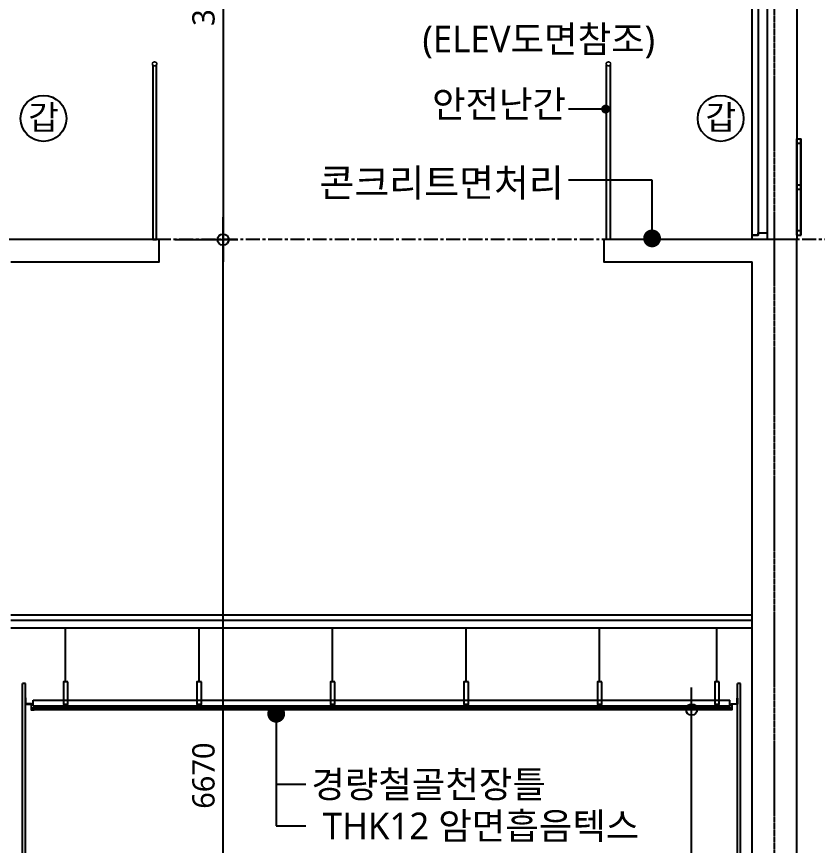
# Model space of a CAD drawing. Header units: millimetres. Extents: x -65167 to 413267, y -17142 to 66587.
# Drawn here: x 352592 to 357991, y 31896 to 37486 of the extents above; entities that cross this region are included whole.
import ezdxf
from ezdxf.enums import TextEntityAlignment as Align

# ---------------------------------------------------------------- set-up
doc = ezdxf.new("R2010")
doc.units = ezdxf.units.MM
doc.header["$LTSCALE"] = 75
doc.header["$MEASUREMENT"] = 0
doc.header["$PDSIZE"] = -10
doc.linetypes.add('CENTER', pattern=[2, 1.25, -0.25, 0.25, -0.25])
doc.linetypes.add('HID', pattern=[2.5, 1.5, -1])
doc.layers.get('0').update_dxf_attribs({"linetype": 'CONTINUOUS'})
doc.layers.get('Defpoints').update_dxf_attribs({"color": 171, "linetype": 'CONTINUOUS'})
for name, color, linetype in [('A-DOOR', 4, 'CONTINUOUS'), ('A-ETC', 8, 'CONTINUOUS'), ('A-SYM', 7, 'CONTINUOUS'), ('CEN(ST)', 1, 'CENTER'), ('CG-BEAM', 3, 'CONTINUOUS'), ('CON', 2, 'CONTINUOUS'), ('FIN(THK20 화강석)', 5, 'CONTINUOUS'), ('FIN-2', 9, 'CONTINUOUS'), ('NDIM', 7, 'CONTINUOUS'), ('SASAC 도면명', 2, 'CONTINUOUS'), ('TEXT(MIN)', 7, 'CONTINUOUS'), ('TEXT(NOTE小)', 1, 'CONTINUOUS'), ('TEXT(노트)', 7, 'CONTINUOUS'), ('하지철물', 5, 'CONTINUOUS')]:
    doc.layers.add(name, color=color, linetype=linetype)
doc.styles.add('CGS', font='cgse', dxfattribs={"bigfont": 'cgs'})
doc.styles.add('나눔바른고딕', font='NanumBarunGothic.ttf')
doc.dimstyles.new('NDIM 1200', dxfattribs={"dimscale": 75, "dimtxt": 3, "dimasz": 1, "dimexe": 2, "dimexo": 2, "dimgap": 1, "dimtad": 1, "dimdec": 0, "dimdsep": 46, "dimtxsty": 'CGS', "dimblk": 'DOT0', "dimcen": 1, "dimdle": 8, "dimclrd": 256, "dimclre": 256, "dimclrt": 256, "dimadec": 0, "dimazin": 0, "dimtfac": 1, "dimtdec": 0, "dimtix": 1, "dimtmove": 2, "dimatfit": 3, "dimldrblk": 'DOT0', "dimfxl": 1, "dimtolj": 1, "dimtzin": 0, "dimlwd": -1, "dimlwe": -1, "dimarcsym": 0})

# ---------------------------------------------------------------- blocks, each defined once
blk = doc.blocks.new('ELEV비상도어1')
at = {"color": 252, "linetype": 'Continuous'}
for p, q in [((162555.6, 62412), (162555.6, 63062)), ((162585.6, 63062), (162555.6, 63062)), ((162558.6, 62412), (162558.6, 63062)), ((162582.6, 62412), (162582.6, 63062)), ((162585.6, 62412), (162585.6, 63062)), ((162585.6, 63032), (162555.6, 63032)), ((162585.6, 62752), (162555.6, 62752)), ((162585.6, 62722), (162555.6, 62722)), ((162585.6, 62442), (162555.6, 62442)), ((162585.6, 62412), (162555.6, 62412))]:
    blk.add_line(p, q, dxfattribs=at)
at = {"layer": 'A-DOOR', "color": 8, "linetype": 'Continuous'}
for p, q in [((162585.6, 64182), (162585.6, 62382)), ((162785.6, 64137), (162785.6, 62412))]:
    blk.add_line(p, q, dxfattribs=at)
at = {"layer": 'A-DOOR', "linetype": 'Continuous'}
for points in [[(162855.6, 64182), (162885.6, 64182), (162885.6, 64152), (162845.6, 64152), (162845.6, 64137), (162785.6, 64137), (162785.6, 64152), (162785.6, 64182), (162805.6, 64182)], [(162855.6, 62382), (162885.6, 62382), (162885.6, 62412), (162845.6, 62412), (162845.6, 62427), (162785.6, 62427), (162785.6, 62412), (162785.6, 62382), (162805.6, 62382)]]:
    blk.add_lwpolyline(points, dxfattribs=at)
blk.add_lwpolyline([(162885.6, 64152), (162845.6, 64152), (162845.6, 62412), (162885.6, 62412)], close=True, dxfattribs=at)
blk = doc.blocks.new('DOT0')
blk.add_line((-3, 0), (3, 0))
at = {"color": 6}
blk.add_circle((0, 0), 0.75, dxfattribs=at)
blk = doc.blocks.new('*D1441')
at = {"layer": 'Defpoints', "color": 0, "ltscale": 0.4, "transparency": 16777216}
for p in [(356717.7, 32811.7), (357142.7, 32811.7), (356717.7, 29311.7)]:
    blk.add_point(p, dxfattribs=at)
at = {"layer": 'NDIM', "ltscale": 0.4, "transparency": 16777216}
for p, q in [((356817.7, 32811.7), (357242.7, 32811.7)), ((357142.7, 29361.7), (357142.7, 32761.7)), ((356817.7, 29311.7), (357242.7, 29311.7))]:
    blk.add_line(p, q, dxfattribs=at)
at = {"layer": 'NDIM', "ltscale": 0.4, "transparency": 16777216, "xscale": 50, "yscale": 50, "zscale": 50}
for p, rotation in [((357142.7, 32811.7), 90), ((357142.7, 29311.7), 270)]:
    blk.add_blockref('DOT0', p, dxfattribs=dict(at, rotation=rotation))
at = {"layer": 'NDIM', "ltscale": 0.4, "transparency": 16777216, "insert": (357011.1, 31061.7), "char_height": 150, "attachment_point": 5, "rotation": 90, "style": '나눔바른고딕'}
blk.add_mtext('\\A1;CH:3500', dxfattribs=at)
blk = doc.blocks.new('*D1443')
at = {"layer": 'Defpoints', "color": 0, "ltscale": 0.4, "transparency": 16777216}
for p in [(353559.5, 35981.7), (353984.5, 35981.7), (353559.5, 29311.7)]:
    blk.add_point(p, dxfattribs=at)
at = {"layer": 'NDIM', "ltscale": 0.4, "transparency": 16777216}
for p, q in [((353659.5, 35981.7), (354084.5, 35981.7)), ((353984.5, 29361.7), (353984.5, 35931.7)), ((353659.5, 29311.7), (354084.5, 29311.7))]:
    blk.add_line(p, q, dxfattribs=at)
at = {"layer": 'NDIM', "ltscale": 0.4, "transparency": 16777216, "xscale": 50, "yscale": 50, "zscale": 50}
for p, rotation in [((353984.5, 35981.7), 90), ((353984.5, 29311.7), 270)]:
    blk.add_blockref('DOT0', p, dxfattribs=dict(at, rotation=rotation))
at = {"layer": 'NDIM', "ltscale": 0.4, "transparency": 16777216, "insert": (353852.9, 32366.3), "char_height": 150, "attachment_point": 5, "rotation": 90, "style": '나눔바른고딕'}
blk.add_mtext('\\A1;6670', dxfattribs=at)
blk = doc.blocks.new('*D1445')
at = {"layer": 'Defpoints', "color": 0, "ltscale": 0.4, "transparency": 16777216}
for p in [(353559.5, 39311.7), (353559.5, 35981.7), (353984.5, 35981.7)]:
    blk.add_point(p, dxfattribs=at)
at = {"layer": 'NDIM', "ltscale": 0.4, "transparency": 16777216}
for p, q in [((353659.5, 39311.7), (354084.5, 39311.7)), ((353984.5, 39261.7), (353984.5, 36031.7)), ((353659.5, 35981.7), (354084.5, 35981.7))]:
    blk.add_line(p, q, dxfattribs=at)
at = {"layer": 'NDIM', "ltscale": 0.4, "transparency": 16777216, "xscale": 50, "yscale": 50, "zscale": 50}
for p, rotation in [((353984.5, 39311.7), 90), ((353984.5, 35981.7), 270)]:
    blk.add_blockref('DOT0', p, dxfattribs=dict(at, rotation=rotation))
at = {"layer": 'NDIM', "ltscale": 0.4, "transparency": 16777216, "insert": (353852.9, 37646.7), "char_height": 150, "attachment_point": 5, "rotation": 90, "style": '나눔바른고딕'}
blk.add_mtext('\\A1;3330', dxfattribs=at)
blk = doc.blocks.new('갑종방화문표기')
at = {"layer": 'TEXT(NOTE小)'}
blk.add_circle((0, 0), 150, dxfattribs=at)
at = {"layer": 'TEXT(NOTE小)', "style": '나눔바른고딕'}
blk.add_text('갑', height=160.1, dxfattribs=at).set_placement((0.8, 7), align=Align.MIDDLE_CENTER)

msp = doc.modelspace()

# ---------------------------------------------------------------- linework, layer by layer
at = {"layer": 'A-ETC'}
for p, q in [((357552.3, 33411.7), (352552.3, 33411.7)), ((357552.3, 33361.7), (352552.3, 33361.7))]:
    msp.add_line(p, q, dxfattribs=at)
at = {"layer": 'A-SYM'}
msp.add_lwpolyline([(356563.2, 36861.6), (356312, 36861.6)], dxfattribs=at)
at = {"layer": 'A-SYM', "const_width": 30}
msp.add_lwpolyline([(356563.2, 36876.6, 1), (356563.2, 36846.6, 1)], format="xyb", close=True, dxfattribs=at)
at = {"layer": 'CEN(ST)', "ltscale": 0.1}
msp.add_line((357702.3, 13405.9), (357702.3, 52264.1), dxfattribs=at)
at = {"layer": 'CEN(ST)'}
msp.add_line((358432.3, 35981.7), (351604.7, 35981.7), dxfattribs=at)
at = {"layer": 'CG-BEAM', "color": 252}
msp.add_line((352552.3, 33451.7, 0), (357552.3, 33451.7), dxfattribs=at)
at = {"layer": 'CG-BEAM', "color": 252, "elevation": 0}
for points in [[(353509.8, 37158.4), (353509.8, 35981.7), (353534.8, 35981.7), (353534.8, 37158.4)], [(356594.8, 37158.4), (356594.8, 35981.7), (356569.8, 35981.7), (356569.8, 37158.4)]]:
    msp.add_lwpolyline(points, dxfattribs=at)
at = {"layer": 'CON', "ltscale": 0.1}
for p, q in [((357852.3, 31471.7), (357852.3, 35981.7)), ((357552.3, 31471.7), (357552.3, 35831.7))]:
    msp.add_line(p, q, dxfattribs=at)
at = {"layer": 'FIN(THK20 화강석)', "ltscale": 10000}
for p, q in [((352632.3, 31461.7), (352632.3, 32986.7)), ((352652.3, 32986.7), (352632.3, 32986.7)), ((352652.3, 31461.7), (352652.3, 32986.7)), ((357452.3, 31461.7), (357452.3, 32986.7)), ((357472.3, 32986.7), (357452.3, 32986.7)), ((357472.3, 31461.7), (357472.3, 32986.7))]:
    msp.add_line(p, q, dxfattribs=at)
at = {"layer": 'FIN-2'}
for p, q in [((352922.9, 32998.7), (352922.9, 33361.7)), ((353822.9, 32998.7), (353822.9, 33361.7)), ((354722.9, 32998.7), (354722.9, 33361.7)), ((355622.9, 32998.7), (355622.9, 33361.7)), ((356522.9, 32998.7), (356522.9, 33361.7)), ((357313.4, 32998.7), (357313.4, 33361.7)), ((352704.3, 32837.7), (352704.3, 32875.7)), ((352704.3, 32875.7), (357400.3, 32875.7)), ((357400.3, 32837.7), (357400.3, 32875.7)), ((352692.3, 32823.7), (357412.3, 32823.7)), ((352704.3, 32837.7), (357400.3, 32837.7)), ((352692.3, 32811.7), (357394.3, 32811.7))]:
    msp.add_line(p, q, dxfattribs=at)
for points in [[(352937.9, 32998.7), (352907.9, 32998.7), (352907.9, 32848.7), (352937.9, 32848.7)], [(353837.9, 32998.7), (353807.9, 32998.7), (353807.9, 32848.7), (353837.9, 32848.7)], [(354737.9, 32998.7), (354707.9, 32998.7), (354707.9, 32848.7), (354737.9, 32848.7)], [(355637.9, 32998.7), (355607.9, 32998.7), (355607.9, 32848.7), (355637.9, 32848.7)], [(356537.9, 32998.7), (356507.9, 32998.7), (356507.9, 32848.7), (356537.9, 32848.7)], [(357328.4, 32998.7), (357298.4, 32998.7), (357298.4, 32848.7), (357328.4, 32848.7)]]:
    msp.add_lwpolyline(points, close=True, dxfattribs=at)
for points in [[(352710.3, 32809.7), (352710.3, 32811.7), (352692.3, 32811.7), (352692.3, 32849.7), (352654.3, 32849.7), (352654.3, 32889.7), (352652.3, 32889.7), (352652.3, 32847.7), (352690.3, 32847.7), (352690.3, 32809.7), (352710.3, 32809.7)], [(357394.3, 32809.7), (357394.3, 32811.7), (357412.3, 32811.7), (357412.3, 32849.7), (357450.3, 32849.7), (357450.3, 32889.7), (357452.3, 32889.7), (357452.3, 32847.7), (357414.3, 32847.7), (357414.3, 32809.7), (357394.3, 32809.7)]]:
    msp.add_lwpolyline(points, dxfattribs=at)
at = {"layer": 'SASAC 도면명', "ltscale": 10000}
for points in [[(352552.3, 35831.7), (353552.3, 35831.7), (353552.3, 35981.7), (352252.3, 35981.7)], [(357852.3, 35981.7), (356552.3, 35981.7), (356552.3, 35831.7), (357552.3, 35831.7)]]:
    msp.add_lwpolyline(points, dxfattribs=at)
at = {"layer": 'TEXT(MIN)', "ltscale": 10000}
msp.add_line((354542.4, 32307.3), (354342.4, 32307.3), dxfattribs=at)
at = {"layer": '하지철물', "color": 3, "linetype": 'HID', "lineweight": 20}
for centre, radius in [((353522.3, 37166.7), 15), ((353522.3, 37166.7), 13), ((356582.3, 37166.7), 15), ((356582.3, 37166.7), 13)]:
    msp.add_circle(centre, radius, dxfattribs=at)

# ---------------------------------------------------------------- block references
at = {"xscale": -1}
msp.add_blockref('ELEV비상도어1', (520437.9, -26400.2), dxfattribs=at)
at = {"xscale": 1.030731055544951, "yscale": 1.030731055544951, "zscale": 1.030731055544951}
for p in [(352773.6, 36798.6), (357338.9, 36798.6)]:
    msp.add_blockref('갑종방화문표기', p, dxfattribs=at)

# ---------------------------------------------------------------- texts
at = {"layer": 'TEXT(MIN)', "style": '나눔바른고딕'}
for s, p in [('(ELEV도면참조)', (355328.2, 37333.5)), ('안전난간', (355393.1, 36895.5))]:
    msp.add_text(s, height=180, dxfattribs=at).set_placement(p, align=Align.MIDDLE_LEFT)
for s, p in [('경량철골천장틀', (356160.1, 32307.3)), ('THK12 암면흡음텍스', (356790.3, 32027.3))]:
    msp.add_text(s, height=180, dxfattribs=at).set_placement(p, align=Align.MIDDLE_RIGHT)
at = {"layer": 'TEXT(노트)', "style": '나눔바른고딕'}
msp.add_text('콘크리트면처리', height=187.5, dxfattribs=at).set_placement((354634.2, 36365.6), align=Align.MIDDLE_LEFT)

# ---------------------------------------------------------------- dimensions: what is measured, and where the dimension line sits
at = {"layer": 'NDIM', "ltscale": 0.4}
dim = msp.add_linear_dim(base=(353984.5, 35981.7), p1=(353559.5, 39311.7), p2=(353559.5, 35981.7), angle=270, dimstyle='NDIM 1200', override={"dimscale": 50, "dimtxsty": '나눔바른고딕'}, dxfattribs=at)
dim.commit()
dim.dimension.update_dxf_attribs({"geometry": '*D1445', "text_midpoint": (353852.9, 37646.7)})
dim = msp.add_linear_dim(base=(353984.5, 35981.7), p1=(353559.5, 29311.7), p2=(353559.5, 35981.7), angle=90, dimstyle='NDIM 1200', override={"dimscale": 50, "dimtxsty": '나눔바른고딕'}, dxfattribs=at)
dim.commit()
dim.dimension.update_dxf_attribs({"geometry": '*D1443', "text_midpoint": (353852.9, 32366.3), "dimtype": 160})
dim = msp.add_linear_dim(base=(357142.7, 32811.7), p1=(356717.7, 29311.7), p2=(356717.7, 32811.7), angle=90, text='CH:<>', dimstyle='NDIM 1200', override={"dimscale": 50, "dimtxsty": '나눔바른고딕'}, dxfattribs=at)
dim.commit()
dim.dimension.update_dxf_attribs({"geometry": '*D1441', "text_midpoint": (357011.1, 31061.7)})

# ---------------------------------------------------------------- leaders
at = {"layer": 'NDIM', "ltscale": 10000}
for points in [[(356876.5, 35989.6), (356876.5, 36382.4), (356313.2, 36382.4)], [(354342.4, 32783.5), (354342.4, 32027.3), (354542.4, 32027.3)]]:
    msp.add_leader(points, dimstyle='NDIM 1200', override={"dimscale": 120, "dimasz": 1, "dimgap": 1, "dimtad": 0, "dimldrblk": 'Dot'}, dxfattribs=at)

doc.saveas('drawing.dxf')
